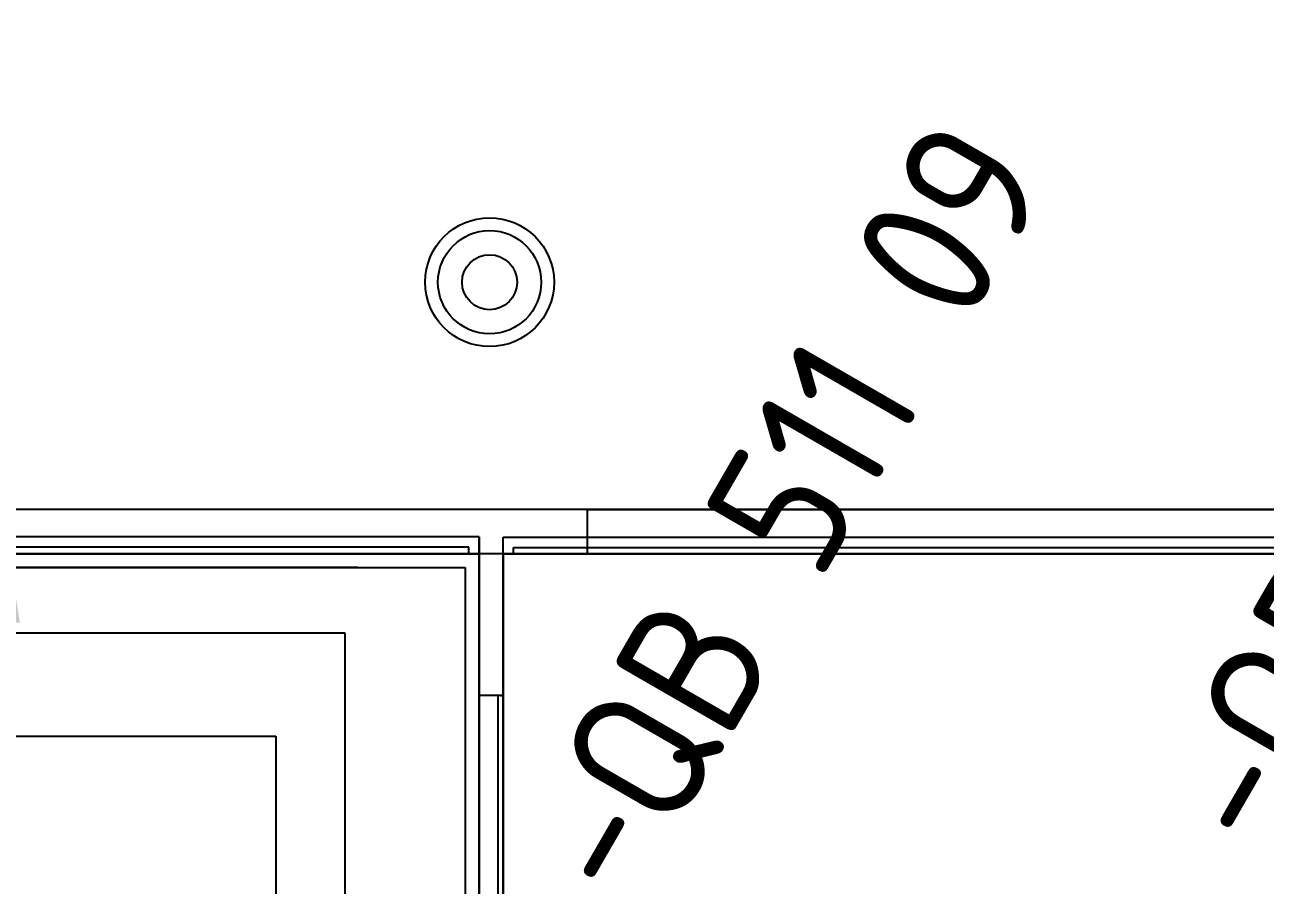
# Model space of a CAD drawing. Header units: millimetres. Extents: x 0 to 69574, y -5 to 41746.
# Drawn here: x 34305.6 to 34485.8, y 12713.3 to 12838.4 of the extents above; entities that cross this region are included whole.
import ezdxf
from ezdxf.enums import TextEntityAlignment as Align

# ---------------------------------------------------------------- set-up
doc = ezdxf.new("R2010")
doc.units = ezdxf.units.MM
doc.set_wipeout_variables(frame=1)
doc.layers.add('! NO PLOT !', color=7, linetype='Continuous', true_color=0xff75dd, plot=False)
doc.layers.add('000-PI-Oprema', color=30, linetype='Continuous', lineweight=5)
doc.layers.add('000-PI-ORMAR', color=2, linetype='Continuous')
doc.layers.add('000-PI_TEXT', color=7, linetype='Continuous')
doc.styles.add('PI0', font='isocpeur.ttf', dxfattribs={"width": 0.9})
doc.styles.get("Standard").update_dxf_attribs({"font": 'arial.ttf'})
doc.dimstyles.new('ISO-25-lb', dxfattribs={"dimtxt": 8, "dimasz": 8, "dimexe": 1.25, "dimexo": 0.625, "dimtad": 1, "dimtxsty": 'Standard', "dimcen": 5, "dimadec": 0, "dimazin": 0, "dimtfac": 1, "dimtmove": 0, "dimatfit": 3, "dimfxl": 1, "dimarcsym": 0})

# ---------------------------------------------------------------- blocks, each defined once
blk = doc.blocks.new('*D1210')
at = {"layer": '! NO PLOT !', "color": 0, "linetype": 'Continuous', "lineweight": -2, "ltscale": 0.25, "transparency": 16777216}
for p, q in [((34353.93, 12759.47), (34302.27, 12759.47)), ((34303.52, 12751.47), (34303.52, 12682.47)), ((34280.18, 12674.47), (34304.77, 12674.47))]:
    blk.add_line(p, q, dxfattribs=at)
at = {"layer": '! NO PLOT !', "color": 0, "ltscale": 0.25, "transparency": 16777216}
for points in [[(34302.19, 12751.47), (34304.86, 12751.47), (34303.52, 12759.47)], [(34302.19, 12682.47), (34304.86, 12682.47), (34303.52, 12674.47)]]:
    blk.add_solid(points, dxfattribs=at)
at = {"layer": 'Defpoints', "color": 0, "ltscale": 0.25, "transparency": 16777216}
for p in [(34354.56, 12759.47), (34279.56, 12674.47), (34303.52, 12674.47)]:
    blk.add_point(p, dxfattribs=at)
at = {"layer": '! NO PLOT !', "color": 0, "lineweight": 25, "ltscale": 0.25, "transparency": 16777216, "insert": (34298.81, 12716.97), "char_height": 8, "attachment_point": 5, "rotation": 90}
blk.add_mtext('85', dxfattribs=at)
blk = doc.blocks.new('800mm krov_1')
at = {"layer": '000-PI-ORMAR'}
for p, q in [((42672.63, 8740.28), (43464.63, 8740.28)), ((43424.13, 8733.78), (42691.13, 8733.78))]:
    blk.add_line(p, q, dxfattribs=at)
for radius in [9.36, 7.5, 4]:
    blk.add_circle((43068.63, 8773.28), radius, dxfattribs=at)
blk = doc.blocks.new('800mm bez ploce')
at = {"layer": '000-PI-ORMAR'}
for p, q in [((47164.01, 47290.57), (47152.01, 47290.57)), ((47170.01, 47283.97), (47146.01, 47283.97)), ((47146.01, 47283.97), (47146.01, 47281.07)), ((47170.01, 47281.07), (47170.01, 47283.97)), ((47141.76, 47274.57), (47141.76, 47281.07)), ((47141.76, 47281.07), (47909.26, 47281.07)), ((47129.51, 47277.07), (47141.76, 47277.07)), ((47129.51, 47253.93), (47129.51, 47277.07)), ((47131.01, 47274.57), (47131.01, 47275.57)), ((47131.01, 47275.57), (47141.76, 47275.57)), ((47141.76, 47277.07), (47909.26, 47277.07)), ((47141.76, 47275.57), (47909.26, 47275.57)), ((47129.52, 47274.57), (47129.52, 45290.07)), ((47921.52, 47274.57), (47129.52, 47274.57)), ((47126.01, 47254.07), (47126.01, 45303.07)), ((47128.73, 47254.07), (47126.01, 47254.07)), ((47129.52, 47253.93), (47128.73, 47254.07)), ((47128.73, 47254.07), (47128.73, 45303.07))]:
    blk.add_line(p, q, dxfattribs=at)
for centre, start, end in [((47158.41, 47281.37), 124.8208, 166.6054), ((47157.62, 47281.37), 13.3946, 55.1792)]:
    blk.add_arc(centre, 11.2, start, end, dxfattribs=at)

msp = doc.modelspace()

# ---------------------------------------------------------------- linework, layer by layer
at = {"layer": '000-PI-ORMAR'}
for p, q in [((34359.321, 12763.973), (33991.821, 12763.973)), ((34371.571, 12763.973), (34359.321, 12763.973)), ((34375.071, 12763.904), (34387.321, 12763.904)), ((34375.071, 12740.766), (34375.071, 12763.904)), ((34359.321, 12762.473), (33991.821, 12762.473)), ((34370.071, 12762.473), (34359.321, 12762.473)), ((34376.571, 12761.404), (34376.571, 12762.404)), ((34376.571, 12762.404), (34387.321, 12762.404)), ((34375.071, 12740.904), (34374.289, 12740.904)), ((34374.289, 12740.904), (34374.289, 10789.904)), ((34375.071, 12740.904), (34374.289, 12740.904)), ((34374.289, 12740.904), (34374.289, 10789.904)), ((34375.071, 10789.904), (34375.071, 12740.766))]:
    msp.add_line(p, q, dxfattribs=at)

# ---------------------------------------------------------------- wipeouts: each hides what was drawn before it
msp.add_wipeout([(33981.071, 12761.473), (34371.559, 12761.473), (34371.071, 10778.973), (33981.059, 10776.973)]).dxf.layer = '000-PI-ORMAR'

# ---------------------------------------------------------------- next in the draw order: linework, layer by layer
at = {"layer": '! NO PLOT !'}
for p, q in [((34371.559, 12761.473), (34371.559, 10776.973)), ((34371.559, 10776.973), (34371.559, 12761.473)), ((33999.059, 12749.973), (34352.059, 12749.973)), ((34352.059, 12749.973), (34352.059, 10788.473)), ((34371.571, 10789.973), (34371.571, 12740.835)), ((34009.059, 12734.973), (34342.059, 12734.973)), ((34342.059, 12734.973), (34342.059, 10803.473))]:
    msp.add_line(p, q, dxfattribs=at)
at = {"layer": '000-PI-ORMAR'}
for p, q in [((34371.571, 12740.835), (34371.571, 12763.973)), ((34371.571, 12763.973), (34371.571, 12761.473)), ((33979.559, 12761.473), (34371.559, 12761.473)), ((33979.559, 12761.473), (34371.559, 12761.473)), ((34370.071, 12761.473), (34370.071, 12762.473)), ((34371.559, 12761.473), (34371.559, 10776.973)), ((33981.559, 12759.473), (34369.559, 12759.473)), ((34369.559, 12759.473), (34369.559, 10778.973)), ((34371.571, 12740.904), (34371.571, 10789.904)), ((34374.289, 12740.904), (34371.571, 12740.904)), ((34371.571, 12740.904), (34371.571, 10789.904)), ((34374.289, 12740.904), (34371.571, 12740.904))]:
    msp.add_line(p, q, dxfattribs=at)

# ---------------------------------------------------------------- next in the draw order: block references
at = {"layer": '000-PI-Oprema', "ltscale": 0.25}
msp.add_blockref('800mm bez ploce', (-12754.44, -34513.162), dxfattribs=at)

# ---------------------------------------------------------------- next in the draw order: dimensions: what is measured, and where the dimension line sits
at = {"layer": '! NO PLOT !', "lineweight": 25, "ltscale": 0.25}
dim = msp.add_linear_dim(base=(34303.522, 12674.473), p1=(34354.559, 12759.473), p2=(34279.559, 12674.473), angle=90, dimstyle='ISO-25-lb', dxfattribs=at)
dim.commit()
dim.dimension.update_dxf_attribs({"geometry": '*D1210', "text_midpoint": (34298.812, 12716.973)})

# ---------------------------------------------------------------- next in the draw order: wipeouts: each hides what was drawn before it
msp.add_wipeout([(33977.099, 13054.973), (34769.099, 13054.973), (34769.099, 12767.973), (33977.099, 12767.973)])

# ---------------------------------------------------------------- next in the draw order: block references
at = {"layer": '000-PI-ORMAR'}
msp.add_blockref('800mm krov_1', (-8695.531, 4027.693), dxfattribs=at)

# ---------------------------------------------------------------- next in the draw order: texts
at = {"layer": '000-PI_TEXT', "style": 'PI0', "width": 0.9}
for s, p in [('-QB 512 09', (34522.811, 12768.535)), ('-QB 511 09', (34429.471, 12759.848))]:
    msp.add_text(s, height=20, rotation=60, dxfattribs=at).set_placement(p, align=Align.BOTTOM_CENTER)

doc.saveas('drawing.dxf')
